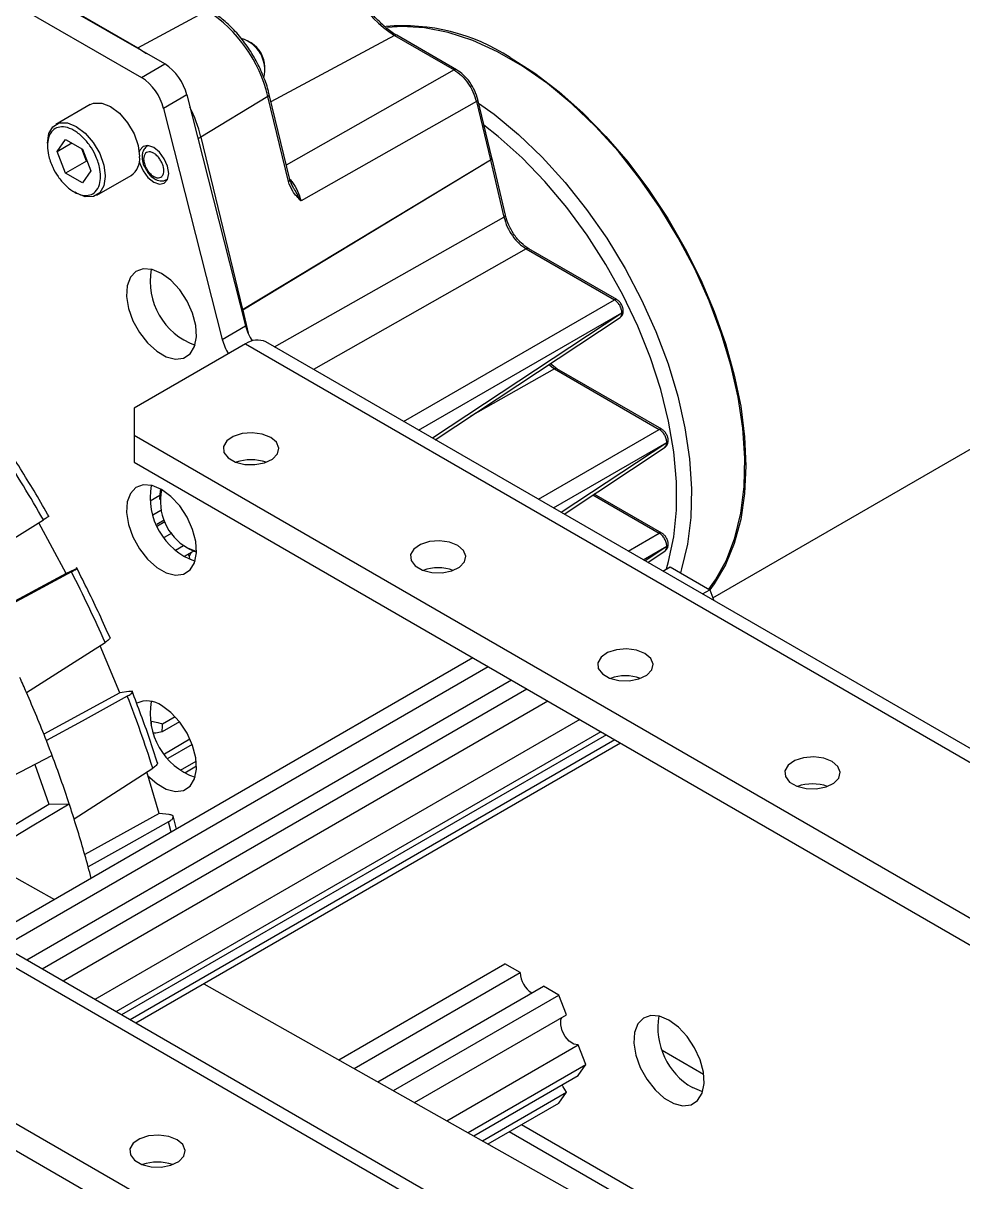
# Model space of a CAD drawing. Header units: inches. Extents: x 0 to 11, y 0 to 8.4.
# Drawn here: x 7.037 to 7.3329, y 5.04 to 5.4048 of the extents above; entities that cross this region are included whole.
import ezdxf

# ---------------------------------------------------------------- set-up
doc = ezdxf.new("R2010")
doc.units = ezdxf.units.IN
doc.header["$MEASUREMENT"] = 0

msp = doc.modelspace()

# ---------------------------------------------------------------- linework, layer by layer
at = {"color": 7, "linetype": 'Continuous', "lineweight": 25}
for p, q in [((5.805050289265672, 5.76829356582965), (7.675936981155074, 4.688253667897538)), ((5.805050289265672, 5.759787932372507), (7.675936981155074, 4.679748034440395)), ((5.955605012314756, 5.730364660926336), (7.601689476122015, 4.780100326915495)), ((7.605472245421931, 4.782284073149992), (5.959387781614672, 5.732548407160833)), ((6.925855666897565, 5.482061695952671), (7.073169579644762, 5.397019184304471)), ((7.081611642312193, 5.391940861344078), (7.013345696604948, 5.431349952954805)), ((7.005980000967589, 5.427097827372394), (7.074245946674834, 5.387688735761662)), ((7.073169579644762, 5.397019184304471), (7.094972038731348, 5.408726287163003)), ((7.108779126402972, 5.3985600885106), (7.107619362858929, 5.399229823419639)), ((7.153897603830227, 5.400900966458433), (7.115059591607959, 5.38004641046081)), ((7.153897603830227, 5.400900966458433), (7.172720037796736, 5.390035006618025)), ((7.17351217395597, 5.390094605533012), (7.15468973998946, 5.40096056537342)), ((7.072998632614538, 5.396913046006607), (7.073169579644762, 5.397019184304471)), ((7.073169579644762, 5.397019184304471), (7.075882196974711, 5.395248399734471)), ((7.074245946674834, 5.387688735761662), (7.081611642312193, 5.391940861344078)), ((7.113142736737432, 5.389662022541723), (7.113142736737432, 5.391001274693663)), ((7.172720037796737, 5.390035006618025), (7.119872214565828, 5.360123654263148)), ((7.088576044359527, 5.382183927550117), (7.081210348722168, 5.377931801967701)), ((7.088576044359527, 5.382183927550117), (7.107067914669217, 5.309493065117162)), ((7.114063793932563, 5.381675481548093), (7.092985592943641, 5.368942188860055)), ((7.120520943124566, 5.354944900280797), (7.114063793932563, 5.381675481548093)), ((7.114522332962572, 5.382270493481817), (7.114512328565298, 5.382301883823707)), ((7.120979482154575, 5.355539912214521), (7.114522332962572, 5.382270493481817)), ((7.179722539166973, 5.380113273315456), (7.124510097667581, 5.348863570090301)), ((7.179722539166973, 5.380113273315456), (7.184153456445416, 5.361770659434582)), ((7.18461199547541, 5.362365671368374), (7.180181078196982, 5.38070828524918)), ((7.058147266412783, 5.379158368413192), (7.047334425217139, 5.372916248058214)), ((7.081210348722168, 5.377931801967701), (7.099702219031857, 5.305240939534746)), ((7.04772760917876, 5.364396505886249), (7.050375262172405, 5.368179531822217)), ((7.04772760917876, 5.364396505886249), (7.052330522541551, 5.367053711210382)), ((7.050375262172405, 5.368179531822217), (7.055682485488393, 5.36512368233279)), ((7.076333073552362, 5.366254739592407), (7.076124368457859, 5.366122050437593)), ((7.092985592943641, 5.368942188860055), (7.106107144675629, 5.314623062184284)), ((7.050387179501103, 5.357557630460854), (7.04772760917876, 5.364396505886249)), ((7.056986842792178, 5.361367534982693), (7.055480997606904, 5.365239697168254)), ((7.055682485488393, 5.36512368233279), (7.058342055810735, 5.358284806907395)), ((7.184586772241611, 5.362216322820691), (7.184556531711671, 5.362375751917067)), ((7.188858647536693, 5.344322935912526), (7.184650547852734, 5.362203994406848)), ((7.056986842792178, 5.361367534982693), (7.050387179501103, 5.357557630460854)), ((7.058342055810735, 5.358284806907395), (7.05569440281709, 5.354501780971427)), ((7.057188330673665, 5.361251520147229), (7.056986842792178, 5.361367534982693)), ((7.106107144675629, 5.314623062184284), (7.184153456445403, 5.361770659434576)), ((7.184192874655917, 5.361605351608236), (7.106154085900912, 5.31442620515257)), ((7.18419287465593, 5.361605351608244), (7.188400974339889, 5.343724293113921)), ((7.05569440281709, 5.354501780971427), (7.050387179501103, 5.357557630460854)), ((7.060208378899828, 5.350615489851911), (7.071021220095473, 5.356857610206889)), ((7.06287033379666, 5.356863907105812), (7.062875394215518, 5.356523875519245)), ((7.082272738422252, 5.355471607277837), (7.082492013882443, 5.35558598603826)), ((7.121833223466714, 5.353480829350141), (7.120979848534577, 5.355538372272331)), ((7.122301071982812, 5.35274154650403), (7.121433115866794, 5.354261379284465)), ((7.254192567852733, 5.223881657244593), (7.470515516180597, 5.348762237156385)), ((7.116212780837675, 5.302846582690902), (7.18840097433989, 5.343724293113921)), ((7.195423119845314, 5.333720178362624), (7.128438282368984, 5.295788950882795)), ((7.195423119845314, 5.333720178362624), (7.223176296905327, 5.317698610274544)), ((7.22396843306456, 5.317758209189531), (7.196215256004547, 5.333779777277611)), ((7.156830521676009, 5.27939846001226), (7.223176296905337, 5.31769861027455)), ((7.106154085900904, 5.314426205152565), (7.107867349251467, 5.307146205987057)), ((7.16154209195177, 5.276678528387436), (7.225531883674749, 5.313618614320133)), ((7.225531883674806, 5.313523567885913), (7.165937881418867, 5.274140893143166)), ((7.166803723400319, 5.273641053206665), (7.225011721559337, 5.312107787645441)), ((7.225531883674796, 5.313523567885906), (7.225531883674796, 5.313618614320159)), ((7.225979627505431, 5.31417975000745), (7.225979627505431, 5.314274796441704)), ((7.099702219031857, 5.305240939534746), (7.107067914669217, 5.309493065117162)), ((7.107010650125217, 5.303791367207226), (7.071949938891388, 5.283551249434948)), ((7.107010650125217, 5.303791367207226), (7.807928953968097, 4.899159843222976)), ((7.811711723267979, 4.901343589457452), (7.113468458606825, 5.304430846192774)), ((7.202563285765606, 5.297272747005763), (7.204318111645247, 5.295923576421991)), ((7.20510995298923, 5.295983345409829), (7.203022630679873, 5.297576304925494)), ((7.204318111645247, 5.295923576421991), (7.177792981611947, 5.280903300503867)), ((7.204318111645247, 5.295923576421991), (7.237318432529057, 5.276872896680888)), ((7.238110568688291, 5.276932495595874), (7.20511024780448, 5.295983175336977)), ((7.071949938891388, 5.283551249434948), (7.071949938891388, 5.275046998270122)), ((7.071949938891388, 5.275046998270122), (7.512685878350879, 5.020615556145726)), ((7.071949938891388, 5.275046998270122), (7.071949938891388, 5.266541364812979)), ((7.199261692291003, 5.254903466606821), (7.237318432529068, 5.276872896680893)), ((7.203973262566764, 5.252183534981998), (7.23967401929848, 5.272792900726476)), ((7.239674019298538, 5.272697854292256), (7.206459669111412, 5.250748163036524)), ((7.207325511092863, 5.250248323100023), (7.239153857183067, 5.271282074051783)), ((7.239674019298527, 5.272697854292249), (7.239674019298527, 5.272792900726503)), ((7.240121763129162, 5.273354036413793), (7.240121763129162, 5.273449082848047)), ((7.071949938891388, 5.266541364812979), (7.501545650770402, 5.018541039180659)), ((7.216433940065456, 5.256267625077837), (7.237318432529058, 5.244211264205457)), ((7.238110568688291, 5.244270863120444), (7.216851413447146, 5.256543512210476)), ((7.080066699329929, 5.256036774341251), (7.076981155588863, 5.254255527854432)), ((7.077877463246407, 5.250037116679716), (7.080416034550723, 5.251502602699949)), ((7.050572111988689, 5.231522752201756), (7.04194644904242, 5.247491759492883)), ((7.081439819655901, 5.248361641613186), (7.079073160115762, 5.246995398141974)), ((7.079312775850295, 5.246497438373111), (7.081662941622334, 5.247854160194672)), ((7.083789395163245, 5.244207482662516), (7.08147352502377, 5.24287055928821)), ((7.227550727282267, 5.238572554319608), (7.237318432529068, 5.244211264205464)), ((6.850577661784643, 5.239477609185412), (7.046885038748147, 5.128884196469169)), ((7.084991874659422, 5.238884330645155), (7.087539336847615, 5.240354949263401)), ((7.090676630497652, 5.238562871550978), (7.087712255594592, 5.236851574345427)), ((7.087736656700959, 5.236836917071103), (7.090705885711972, 5.23855101649353)), ((7.089323700979107, 5.239229400022126), (7.089022781569208, 5.239408752794888)), ((7.089861936345451, 5.238063814894614), (7.089306134761931, 5.236926083621618)), ((7.091548371192538, 5.238257620379608), (7.089323700979107, 5.239229400022126)), ((7.232262297558027, 5.235852622694785), (7.239674019298479, 5.240131268251046)), ((7.239674019298537, 5.240036221816826), (7.232839321180224, 5.235519514048109)), ((7.233705163161677, 5.235019674111609), (7.239153857183063, 5.238620441576352)), ((7.239674019298527, 5.240036221816819), (7.239674019298527, 5.240131268251073)), ((7.240121763129162, 5.240692403938364), (7.240121763129162, 5.240787450372618)), ((7.050572111988689, 5.231522752201756), (7.02640131094779, 5.218552726612548)), ((7.053108248141418, 5.232713107543272), (7.050572111988689, 5.231522752201756)), ((7.238402644155868, 5.232307876055907), (7.240716070460149, 5.233643388634184)), ((7.240716070460149, 5.233643388634184), (7.253201664010168, 5.226435608899663)), ((7.250888237705888, 5.225100096321387), (7.253201664010168, 5.226435608899663)), ((7.253201664010168, 5.226435608899663), (7.254537104245458, 5.222993650505053)), ((7.06741459268001, 5.193946457688503), (7.061255272022049, 5.208801822972721)), ((7.178645012169015, 5.204947610069753), (7.02598160336146, 5.11681690008006)), ((7.183467337068333, 5.202163741161693), (7.030803928260777, 5.114033031172)), ((7.190833032705693, 5.197911615579285), (7.038169623898137, 5.109780905589591)), ((7.19565535760501, 5.195127746671225), (7.042991948797455, 5.10699703668153)), ((7.070311361534442, 5.194379744984199), (7.06741459268001, 5.193946457688503)), ((7.06741459268001, 5.193946457688503), (7.043555029138009, 5.180947694272229)), ((7.202243454736977, 5.191324519150914), (7.04958004592942, 5.103193809161221)), ((7.212306218925741, 5.185515409035128), (7.059642810118183, 5.097384699045433)), ((7.086284368596557, 5.184810292994654), (7.080781375588622, 5.181633482751482)), ((7.080933775331464, 5.184230525617991), (7.084842160792664, 5.186486788518835)), ((7.21889431605771, 5.181712181514817), (7.066230907250151, 5.093581471525122)), ((7.22066008829036, 5.180692822902567), (7.0679966794828, 5.092562112912872)), ((7.223357156841764, 5.17913583836919), (7.070693748034204, 5.091005128379495)), ((7.225122929074413, 5.178116479756939), (7.072459520266854, 5.089985769767244)), ((7.081502883542429, 5.174784108979143), (7.089557311264675, 5.179433831131075)), ((7.090265381967558, 5.177728372061939), (7.082625681504168, 5.17331806686041)), ((7.086520524126704, 5.169598537759541), (7.091538676305889, 5.172495455349961)), ((7.040658244841179, 5.17139512827348), (7.045067038888662, 5.158938773048437)), ((7.079812736285531, 5.155981682703714), (7.075973999935119, 5.169066404021351)), ((7.091630911821424, 5.170865501860217), (7.087885903520445, 5.168703554586403)), ((7.020211881819145, 5.143911015625551), (7.045067038888662, 5.158938773048437)), ((7.045067038888662, 5.158938773048437), (7.051531514337836, 5.15904144044043)), ((7.079812736285531, 5.155981682703714), (7.056438296451596, 5.143029601336004)), ((7.082982120985858, 5.155644736738368), (7.079812736285531, 5.155981682703714)), ((7.085255922986711, 5.151035236441949), (7.084216166625185, 5.155293572131725)), ((7.136371354044069, 5.078470416034328), (7.188661592008688, 5.108656927873331)), ((7.193483916908006, 5.105873058965271), (7.188661592008688, 5.108656927873331)), ((7.141252524421633, 5.07572051789777), (7.193483916908006, 5.105873058965271)), ((7.093930112638047, 5.102380478914331), (7.535066228516031, 4.85385824158443)), ((7.148708101577027, 5.071520279811265), (7.200849612545365, 5.10162093338286)), ((7.205671937444682, 5.0988370644748), (7.200849612545365, 5.10162093338286)), ((7.153589271954589, 5.068770381674709), (7.205671937444682, 5.0988370644748)), ((7.20808309989434, 5.09262254388821), (7.205671937444682, 5.0988370644748)), ((7.160257761788118, 5.065013563873151), (7.20808309989434, 5.09262254388821)), ((7.170443319066011, 5.059275340698847), (7.211765947713021, 5.08313038644784)), ((7.214177110162678, 5.076915865861249), (7.211765947713021, 5.08313038644784)), ((7.251291285938671, 5.073854182754991), (7.2382490963511, 5.081383278542584)), ((7.177111808899538, 5.055518522897289), (7.214177110162678, 5.076915865861249)), ((7.21176594771302, 5.073485214182718), (7.214177110162678, 5.076915865861249)), ((7.178899128355503, 5.05451160323229), (7.21176594771302, 5.073485214182718)), ((7.181629108478003, 5.052973618144491), (7.20808309989434, 5.068245182324759)), ((7.205671937444682, 5.064814530646228), (7.20808309989434, 5.068245182324759)), ((7.183416427933968, 5.05196669847949), (7.205671937444682, 5.064814530646228)), ((7.190100654991747, 5.055825420624736), (7.390552859924614, 4.940106825856555)), ((7.392363729972356, 4.943430639341283), (7.193884908856818, 5.058010023880454))]:
    msp.add_line(p, q, dxfattribs=at)
at = {"color": 7, "linetype": 'Continuous', "lineweight": 25, "flags": 128}
for points in [[(7.252897803031495, 5.226611024108833), (7.255021515075159, 5.229531875272762), (7.258463879480252, 5.235719371033695), (7.26113427565913, 5.24272873195194), (7.263002446956052, 5.250480539167499), (7.264047226243737, 5.25888696160715), (7.264256775755385, 5.267852751145617), (7.263628721211298, 5.277276321804884), (7.262170178720417, 5.287050900763909), (7.259897674151968, 5.297065738137367), (7.256836955890758, 5.307207361816088), (7.253022703097688, 5.317360863151408), (7.248498132781003, 5.327411198916061), (7.243314510130314, 5.337244494789925), (7.237530567661527, 5.346749335601563), (7.231211839753958, 5.355818027706638), (7.224429920119635, 5.364347819199932), (7.217261650617934, 5.372242064135498), (7.209788250606604, 5.379411317563831), (7.202094396693992, 5.385774348978904), (7.194267263319236, 5.391259062692245), (7.186395535031036, 5.395803314705899), (7.178568401656279, 5.399355616828762), (7.170874547743666, 5.401875720058354), (7.163401147732336, 5.403335070618101), (7.156232878230635, 5.403717133483036), (7.151759692617848, 5.403383154487193)], [(7.190331399175135, 5.393992446950907), (7.198092241621509, 5.389042532890807), (7.205768054653982, 5.383207500964232), (7.213274740458699, 5.37655128100203), (7.220530054215111, 5.369146799943009), (7.227454505187429, 5.36107518283114), (7.233972227641768, 5.352424863992593), (7.240011812046997, 5.343290618130761), (7.245507087452506, 5.333772521954772), (7.250397846470993, 5.323974857718114), (7.254630504923195, 5.314004970680461), (7.258158688917367, 5.30397209301053), (7.260943742931352, 5.293986147015588), (7.262955153330561, 5.284156540809646), (7.264170882681744, 5.274590969615277), (7.264577611199724, 5.265394235832209), (7.264170882681744, 5.256667100800312), (7.262955153330561, 5.248505180837262), (7.260943742931352, 5.240997899646169), (7.258158688917367, 5.234227508570762), (7.254630504923195, 5.228268185432456), (7.253222807255906, 5.226381114381502)], [(7.058147266412783, 5.379158368413192), (7.059223502310807, 5.379599826585897), (7.061759729889113, 5.379632747981807), (7.064572440515129, 5.378527757004468), (7.067386306475473, 5.376393017869668), (7.069925886964589, 5.373437493717522), (7.071942590149905, 5.36995049184439), (7.073239007072445, 5.366273344288985), (7.073688235411163, 5.362765995874223)], [(7.180442597127658, 5.379625678541254), (7.185322417739708, 5.376092091621238), (7.193016271652321, 5.369729060206166), (7.200489671663651, 5.362559806777831), (7.207657941165352, 5.354665561842266), (7.214439860799675, 5.346135770348971), (7.220758588707243, 5.337067078243896), (7.226542531176031, 5.327562237432258), (7.231726153826719, 5.317728941558394), (7.236250724143405, 5.307678605793741), (7.240064976936474, 5.297525104458423), (7.243125695197683, 5.287383480779701), (7.245398199766133, 5.277368643406242), (7.246856742257014, 5.267594064447216), (7.247484796801101, 5.258170493787951), (7.247275247289453, 5.249204704249482), (7.246230468001768, 5.240798281809831), (7.244362296704846, 5.233046474594274), (7.243955314539324, 5.23177341283083)], [(7.044667477232256, 5.366978785082039), (7.044667409901448, 5.367007862390881), (7.045109343746304, 5.370002087965029), (7.046399180210866, 5.372190095037369), (7.048410661115162, 5.373357706230919), (7.050946888693469, 5.373390627626829), (7.053759599319485, 5.37228563664949), (7.056573465279829, 5.37015089751469), (7.059113045768945, 5.367195373362544), (7.061129748954261, 5.363708371489412), (7.062426165876801, 5.360031223934007), (7.06287033379666, 5.356863907105812)], [(7.23957627751097, 5.232985400170302), (7.240260220870345, 5.235260039930727), (7.241927557821842, 5.243044592553907), (7.242766142114644, 5.251464468217871), (7.242766142114644, 5.260420951578827), (7.241927557821842, 5.269809036058358), (7.240260220870345, 5.279518654949547), (7.237783679261451, 5.289435971848486), (7.234526968181199, 5.299444715282024), (7.230528269589366, 5.309427541884483), (7.225834464570898, 5.319267412141336), (7.220500583698047, 5.3288489625705), (7.214589161847234, 5.338059858253687), (7.208169505034795, 5.346792109860616), (7.201316877867309, 5.354943339725168), (7.194111621132897, 5.362417982129923), (7.186638209878941, 5.369128403726814), (7.182111418812826, 5.372717277891122)], [(7.078137123226764, 5.365627683650916), (7.076333136226277, 5.366254733390231), (7.074803789893432, 5.365957580913296), (7.073781913343844, 5.364781464991033), (7.073598605747758, 5.364275732329195)], [(7.073598605747744, 5.361332484890991), (7.073781913343844, 5.360615109783585), (7.074803789893432, 5.358259160310631), (7.076333136226277, 5.356196262142746), (7.078137123226764, 5.354740472825774), (7.079941110227252, 5.35411342308646), (7.081470456560098, 5.354410575563394), (7.082492333109686, 5.355586691485658), (7.082851168434676, 5.357462717865603), (7.082492333109686, 5.359753046693106), (7.081470456560098, 5.362108996166061), (7.079941110227252, 5.364171894333945), (7.078137123226764, 5.365627683650916), (7.078137123226764, 5.365627683650916)], [(7.076086152833357, 5.366097154384533), (7.076199132375157, 5.36616737656191), (7.076361634814353, 5.366251787961207)], [(7.062875394215518, 5.356523875519245), (7.062433460370663, 5.353529649945097), (7.061143623906101, 5.351341642872757), (7.059132143001806, 5.350174031679207), (7.056595915423499, 5.350141110283297), (7.053783204797482, 5.351246101260635), (7.053310954120143, 5.351532171505706)], [(7.082503740743209, 5.355612195502388), (7.082349877779972, 5.355513973047615), (7.082243882211086, 5.355456843549459)], [(7.080582534178369, 5.326022281481601), (7.077601672827941, 5.327269978168509), (7.074841888327341, 5.327478903015733), (7.072507861267805, 5.326633561023123), (7.070772695758874, 5.324796647339086), (7.069765081088492, 5.322104397448248), (7.069559747427233, 5.31875648320879), (7.070171923433411, 5.315001204104161), (7.071556206813166, 5.311117072006295), (7.073609931600899, 5.307392155224166), (7.076180782424268, 5.304102713795148), (7.079078091038565, 5.301492710541834), (7.082086977318172, 5.299755717465554), (7.084984285932468, 5.299020559396562), (7.087555136755838, 5.29934175964571), (7.089608861543571, 5.30069549625991), (7.090993144923327, 5.302981368787422), (7.091605320929505, 5.306029844520052), (7.091399987268244, 5.309614831958557), (7.090392372597863, 5.31347044898485), (7.088657207088932, 5.317310742122366), (7.086323180029396, 5.320850894397268), (7.083563395528796, 5.323828348910444), (7.080582534178369, 5.326022281481601)], [(7.105803020756732, 5.314465316590107), (7.10585681270796, 5.314490012164248), (7.106107144675629, 5.314623062184284)], [(7.106154085900912, 5.31442620515257), (7.105903712717603, 5.314293327978221), (7.105852711249425, 5.314269985089935)], [(7.11496560141357, 5.274366658176938), (7.112312725870816, 5.275415741207196), (7.109182522341338, 5.275840750338781), (7.105997742156846, 5.275584285733416), (7.103188507528733, 5.274680984357174), (7.101134221160033, 5.273252842066285), (7.100112325808031, 5.271492737390742), (7.100260834102532, 5.269638382220051), (7.101559689175454, 5.267940217495354), (7.103833473451991, 5.266627589772576), (7.106775099766125, 5.265877776699199), (7.109987285184018, 5.26579204468564), (7.113036206265649, 5.266381972315388), (7.115510089324289, 5.267567886593144), (7.117074822744609, 5.26918962322432), (7.117519080607708, 5.27102815769052), (7.116782863427457, 5.272835185724416), (7.11496560141357, 5.274366658176938)], [(7.080582534178369, 5.257977213824462), (7.077601672827941, 5.259224910511371), (7.074841888327341, 5.259433835358595), (7.072507861267805, 5.258588493365984), (7.070772695758874, 5.256751579681948), (7.069765081088492, 5.254059329791111), (7.069559747427233, 5.250711415551651), (7.070171923433411, 5.246956136447023), (7.071556206813165, 5.243072004349156), (7.073609931600899, 5.239347087567028), (7.076180782424268, 5.23605764613801), (7.079078091038565, 5.233447642884696), (7.082086977318172, 5.231710649808416), (7.084984285932468, 5.230975491739423), (7.087555136755838, 5.231296691988571), (7.089608861543571, 5.232650428602772), (7.090993144923327, 5.234936301130284), (7.091605320929505, 5.237984776862914), (7.091399987268244, 5.241569764301419), (7.090392372597863, 5.245425381327712), (7.088657207088932, 5.249265674465228), (7.086323180029396, 5.252805826740129), (7.083563395528796, 5.255783281253306), (7.080582534178369, 5.257977213824462)], [(7.080052622236679, 5.254837674336731), (7.080276743789188, 5.257552336556691), (7.080383913678533, 5.257979350133083)], [(7.018633095352754, 5.232921597501475), (7.032501369928001, 5.241588824665426), (7.043397382187375, 5.248398555898706)], [(7.173891166512488, 5.240349653517681), (7.171238290969734, 5.241398736547938), (7.168108087440256, 5.241823745679524), (7.164923307255765, 5.241567281074158), (7.162114072627651, 5.240663979697917), (7.160059786258951, 5.239235837407028), (7.15903789090695, 5.237475732731484), (7.159186399201451, 5.235621377560794), (7.160485254274373, 5.233923212836097), (7.16275903855091, 5.232610585113319), (7.165700664865043, 5.231860772039941), (7.168912850282936, 5.231775040026383), (7.171961771364567, 5.232364967656133), (7.174435654423207, 5.233550881933888), (7.176000387843528, 5.235172618565063), (7.176444645706627, 5.237011153031263), (7.175708428526376, 5.238818181065159), (7.173891166512488, 5.240349653517681)], [(7.088734445328119, 5.239569680652104), (7.091419914533475, 5.238510555212709), (7.091626402285901, 5.23847214821899)], [(7.052223136806358, 5.232059111529252), (7.037845118762815, 5.224336865845945), (7.026547615075174, 5.218269155835211)], [(7.038066249482306, 5.194088348049533), (7.051932489337839, 5.202886368703725), (7.062826836400913, 5.209799005630394)], [(7.232816731611323, 5.206332648858397), (7.230163856068571, 5.207381731888654), (7.227033652539091, 5.207806741020239), (7.223848872354599, 5.207550276414874), (7.221039637726487, 5.206646975038633), (7.218985351357786, 5.205218832747742), (7.217963456005784, 5.203458728072199), (7.218111964300285, 5.201604372901509), (7.219410819373207, 5.199906208176812), (7.221684603649745, 5.198593580454034), (7.224626229963879, 5.197843767380657), (7.227838415381771, 5.197758035367098), (7.230887336463402, 5.198347962996847), (7.233361219522042, 5.199533877274603), (7.234925952942363, 5.201155613905778), (7.235370210805462, 5.202994148371978), (7.234633993625211, 5.204801176405874), (7.232816731611323, 5.206332648858397)], [(7.069827618005928, 5.192914161701526), (7.055557226163699, 5.185092500606119), (7.044344219636391, 5.178946817828697)], [(7.07632993680255, 5.167853157189095), (7.079078091038565, 5.165402575227553), (7.082086977318172, 5.163665582151273), (7.084984285932468, 5.162930424082281), (7.087555136755838, 5.163251624331427), (7.089608861543571, 5.164605360945629), (7.090993144923327, 5.166891233473141), (7.091605320929505, 5.169939709205771), (7.091399987268244, 5.173524696644274), (7.090392372597863, 5.177380313670569), (7.088657207088932, 5.181220606808085), (7.086323180029396, 5.184760759082987), (7.083563395528796, 5.187738213596163), (7.080582534178369, 5.18993214616732), (7.080582534178369, 5.18993214616732)], [(7.04614670461434, 5.174255374684658), (7.031001762248802, 5.166362765676141), (7.019101626720984, 5.160161433308263)], [(7.291742296710206, 5.172315644199124), (7.289089421167454, 5.173364727229382), (7.285959217637973, 5.173789736360966), (7.282774437453481, 5.173533271755601), (7.279965202825369, 5.17262997037936), (7.277910916456668, 5.17120182808847), (7.276889021104667, 5.169441723412927), (7.277037529399168, 5.167587368242236), (7.278336384472089, 5.16588920351754), (7.280610168748628, 5.164576575794761), (7.283551795062761, 5.163826762721384), (7.286763980480654, 5.163741030707826), (7.289812901562285, 5.164330958337573), (7.292286784620925, 5.16551687261533), (7.293851518041246, 5.167138609246505), (7.294295775904344, 5.168977143712706), (7.293559558724095, 5.170784171746599), (7.291742296710206, 5.172315644199124)], [(7.053051589344263, 5.154345512122666), (7.066935316905954, 5.163261495015719), (7.077843354019204, 5.170266958385565)], [(7.025106414245189, 5.143195849149231), (7.039904771562277, 5.152069377529203), (7.051531514337836, 5.15904144044043)], [(7.082806447403749, 5.153349752335919), (7.068636440056263, 5.145411841330686), (7.057502256983662, 5.139174961081024)], [(7.083655551090584, 5.150111361411549), (7.083545592433105, 5.150537870200711), (7.082806447403749, 5.153349752335919)], [(7.240376064118875, 5.090937812381586), (7.237395202768447, 5.092185509068495), (7.234635418267847, 5.09239443391572), (7.232301391208311, 5.091549091923109), (7.230566225699381, 5.089712178239072), (7.229558611028998, 5.087019928348235), (7.229353277367737, 5.083672014108775), (7.229965453373915, 5.079916735004147), (7.231349736753671, 5.07603260290628), (7.233403461541405, 5.072307686124153), (7.235974312364775, 5.069018244695133), (7.238871620979071, 5.06640824144182), (7.241880507258677, 5.064671248365541), (7.244777815872974, 5.063936090296548), (7.247348666696343, 5.064257290545696), (7.249402391484076, 5.065611027159897), (7.250786674863833, 5.067896899687407), (7.251398850870011, 5.070945375420037), (7.25119351720875, 5.074530362858543), (7.250185902538369, 5.078385979884836), (7.248450737029438, 5.082226273022354), (7.246116709969901, 5.085766425297254), (7.243356925469302, 5.08874387981043), (7.240376064118875, 5.090937812381586)], [(7.211765947713021, 5.08313038644784), (7.210405231905979, 5.083382524995562), (7.208971332647993, 5.084318825196871), (7.20768254810276, 5.085796743833702), (7.206735084034431, 5.087591281190963), (7.206273183258629, 5.089429235223533), (7.206367165981326, 5.091030794091047), (7.206735383359729, 5.091844523693404)], [(7.20808309989434, 5.068245182324759), (7.207002724184946, 5.069962966481812), (7.206734784793384, 5.070580785651712)], [(7.250948489312554, 5.068371033814759), (7.250722621106662, 5.068425340905655), (7.247741759756234, 5.069673037592564)], [(7.085502818864308, 5.053256127891603), (7.082849943321555, 5.05430521092186), (7.079719739792076, 5.054730220053446), (7.076534959607584, 5.054473755448081), (7.073725724979471, 5.053570454071839), (7.071671438610771, 5.052142311780949), (7.070649543258768, 5.050382207105406), (7.070798051553269, 5.048527851934716), (7.07209690662619, 5.046829687210019), (7.074370690902729, 5.045517059487241), (7.077312317216862, 5.044767246413864), (7.080524502634755, 5.044681514400305), (7.083573423716386, 5.045271442030053), (7.086047306775026, 5.046457356307809), (7.087612040195347, 5.048079092938984), (7.088056298058446, 5.049917627405184), (7.087320080878196, 5.051724655439079), (7.085502818864308, 5.053256127891603)]]:
    msp.add_lwpolyline(points, dxfattribs=at)
at = {"color": 7, "linetype": 'Continuous', "lineweight": 25}
for centre, radius, start, end in [((7.172828594111661, 5.430496296093783), 0.03513212104699562, 182.605478485672, 237.394521660145), ((7.070820833097387, 5.371418359233459), 0.04444279716635688, 13.34381092796986, 57.08308724342132), ((7.156689709498626, 5.342180138475612), 0.06177603575683429, 57.00436906243792, 95.02415173208078), ((7.102848179399643, 5.390100383972466), 0.01024622990821939, 346.018477773235, 73.80088222467813), ((7.103967331830678, 5.39074336240926), 0.009179029030857362, 1.610108265240791, 58.38451520205965), ((7.154346843586971, 5.400224054927804), 0.0008124195833068487, 65.03477472280107, 123.5706768136281), ((7.072756869792009, 5.37825638575409), 0.01629944381128296, 13.94330799954407, 57.09442699585373), ((7.06539117415464, 5.374004260171668), 0.01629944381129349, 13.943307999557, 57.09442699583676), ((7.173169333833478, 5.389357920658174), 0.0008125960408828808, 65.07724711611476, 123.5671823215383), ((7.113872164470393, 5.382297348418977), 0.0006507228717925127, 287.1267815043126, 357.634766305317), ((7.17949321116886, 5.380763854542326), 0.000689816833279135, 289.4174065302512, 355.4545873509263), ((7.047366340366107, 5.357655633931067), 0.04699470744560345, 13.8963681891914, 26.17213127901743), ((7.091145049980204, 5.372156876882237), 0.003704297164134025, 283.9996670251538, 299.7929369631948), ((7.067471133007742, 5.362016232933155), 0.006262148733655577, 304.5351676749504, 6.876482342227535), ((7.183923394030551, 5.362422144213691), 0.0006909132594963858, 289.449935756805, 355.3116120522424), ((7.183960742327962, 5.362257092050502), 0.0006918460968801915, 289.6045246534246, 355.5983484640095), ((7.156110907046887, 5.354996465031927), 0.02884916439991126, 13.24315838991313, 13.5806726844109), ((7.120329313662391, 5.355566767151683), 0.0006507228717963669, 287.1267815046172, 357.6347663050987), ((7.18816884201193, 5.344376033556177), 0.000691846096872017, 289.6045246541365, 355.5983484641787), ((7.195872359602062, 5.333043266831993), 0.0008124195833087582, 65.03477472310753, 123.5706768137676), ((7.098258251527962, 5.32346780572411), 0.02123556034543332, 169.536751587804, 250.4578718795188), ((7.072712639492079, 5.306556004269162), 0.03435506367131421, 13.24315839110964, 13.58067268393958), ((7.223625589612458, 5.317021534634393), 0.0008125856011313647, 65.07473552731251, 123.567389025838), ((7.225170486028211, 5.314346032166989), 0.0008122468730936713, 296.4192261640927, 354.9881809457901), ((7.225170415082069, 5.314251064222582), 0.0008123487326293608, 296.4212443269424, 354.9636530235965), ((7.123732394454983, 5.313867668582614), 0.01722910450401186, 194.7088749068239, 212.0438687866753), ((7.116333853459737, 5.309603996431914), 0.01719440400916952, 194.6994497570195, 211.2396596127402), ((7.110794200833702, 5.298509983372779), 0.006496789297062955, 65.69288095384331, 125.6175774751926), ((7.204767351401993, 5.295246664891361), 0.0008124195833070358, 65.03477472294108, 123.5706768136979), ((7.23776772523619, 5.276195821040735), 0.0008125856011318527, 65.07473552753568, 123.5673890258033), ((7.239312621651938, 5.273520318573333), 0.0008122468730979312, 296.4192261643175, 354.9881809455055), ((7.239312550705797, 5.273425350628926), 0.0008123487326312082, 296.4212443270828, 354.963653023545), ((6.669613446196092, 5.035962004753323), 0.4299345520747089, 29.61132350547153, 32.91646637404735), ((7.108778417078188, 5.253255878507884), 0.01410013832369448, 70.436822617248, 109.563177382752), ((7.098258251527965, 5.255422738066969), 0.02123556034543556, 169.5367515877978, 250.4578718795069), ((7.097225815923669, 5.254286887901619), 0.01699116134395185, 167.7976904170142, 240.0163916645195), ((7.237767725236189, 5.243534188565312), 0.0008125856011257834, 65.07473552726775, 123.5673890260282), ((7.239312621651938, 5.240858686097904), 0.0008122468730979312, 296.4192261642335, 354.9881809455055), ((7.2393125507058, 5.240763718153495), 0.0008123487326286199, 296.4212443268862, 354.9636530236534), ((6.954094871127766, 5.196192597693115), 0.1412288407977058, 16.32517774415589, 17.06145745882066), ((6.676121507498491, 5.039245829617435), 0.4226457112637466, 23.79947953004823, 27.14252262369765), ((7.167703982177105, 5.219238873848579), 0.01410013832374043, 70.43682261727221, 109.5631773827176), ((6.6540941822195, 5.025894511468634), 0.4191941257960028, 23.65518043450786, 24.35110239389355), ((7.226629547275938, 5.185221869189326), 0.01410013832370729, 70.43682261731978, 109.5631773826722), ((6.660879931517763, 5.028827384754737), 0.4118017781029764, 21.37945748938786, 23.66021874568428), ((6.705473815796481, 5.05121287655357), 0.3909385468293753, 17.73013080603134, 21.2516173625702), ((7.076014019462691, 5.183627810777412), 0.007785625948876039, 54.07056952344027, 114.6189720475713), ((7.098258251527962, 5.187377670409822), 0.0212355603454337, 169.5367515877772, 250.4578718795235), ((6.988560155975995, 5.18825053961563), 0.08892670380945154, 357.1449757607544, 357.9361330476914), ((6.992256993366931, 5.188131266045524), 0.08876253396263681, 355.8019576618487, 357.4812800714489), ((6.668913477546195, 5.032011738973746), 0.4031602156767274, 20.65999471997493, 21.37424815034634), ((6.678388662272923, 5.035531423740313), 0.3930525566287555, 18.31450658383515, 20.667241584974), ((7.285555112374822, 5.151204864530059), 0.01410013832370188, 70.43682261722002, 109.563177382772), ((6.688965892546366, 5.039084727485642), 0.3818945444595308, 17.56653601138695, 18.30706484875848), ((6.700787614253097, 5.042761766714241), 0.3695143304208942, 15.12458082653167, 17.57620885144255), ((6.712770167068221, 5.046067514148768), 0.3570843184623354, 14.51497229925234, 15.11418867671873), ((7.201480000843796, 5.106236974383798), 0.008004360857685909, 182.6058304799559, 237.3887929873445), ((7.258696016234473, 5.08856500706823), 0.02183809162130609, 170.3124497230696, 239.8932702658368), ((7.079315634528927, 5.032145348222753), 0.01410013832349486, 70.43682261469212, 109.5631773853844)]:
    msp.add_arc(centre, radius, start, end, dxfattribs=at)
for points, knots in [([(7.154687270566343, 5.400986007274994), (7.15461652020462, 5.401018927474784), (7.153449942161522, 5.401561737169516), (7.151098386933678, 5.403408919984811), (7.147864059177448, 5.406480169229467), (7.144972890232316, 5.41005705927796), (7.143441447461304, 5.412683936051405), (7.142728310610425, 5.41390717642664)], [0, 0, 0, 0, 0.01637705628901715, 0.2700355703087369, 0.5237923320656394, 0.7782475172408625, 1, 1, 1, 1]), ([(7.114449315404333, 5.382284412472757), (7.114358368312677, 5.382745255866617), (7.113945878617297, 5.384835406828972), (7.112497905459054, 5.388659831978078), (7.11016564289816, 5.393534833973766), (7.107233221361239, 5.398132071934715), (7.103872655583543, 5.402276183033293), (7.100245042496893, 5.405752326711322), (7.097484526029247, 5.407770222852128), (7.096003485555422, 5.40864460152487), (7.09576417489058, 5.40878588607799)], [0, 0, 0, 0, 0.04408905786949315, 0.1999655153202221, 0.3556314430753643, 0.5112517964732975, 0.667001922028729, 0.8230544547153316, 0.9714086435642423, 1, 1, 1, 1]), ([(7.172720037796737, 5.390035006618025), (7.173508125775262, 5.389499359303196), (7.17505787722878, 5.388446024869282), (7.177120385151033, 5.385978565711669), (7.178807489141641, 5.383133251673437), (7.179414080039963, 5.381131294037933), (7.179722539166973, 5.380113273315456)], [0, 0, 0, 0, 0.2542626990341045, 0.4999999976418888, 0.7457436887713706, 1, 1, 1, 1]), ([(7.18018082598237, 5.380709318838753), (7.179894705735113, 5.381645144492596), (7.179321535714045, 5.383519836042293), (7.177716416521507, 5.38622347396951), (7.175736912003726, 5.388578738161019), (7.174254580992608, 5.389588732035018), (7.173511880700992, 5.390094774706409)], [0, 0, 0, 0, 0.2486729294720894, 0.4981537293887264, 0.7485572596575459, 1, 1, 1, 1]), ([(7.061402255707039, 5.356522772462283), (7.061337334955129, 5.355646589110769), (7.061190295225841, 5.353662111743772), (7.059966015870943, 5.351644763753961), (7.05807676461447, 5.350536778456218), (7.055761027065629, 5.350453966959437), (7.053046073211, 5.351494510214981), (7.05032880233168, 5.353581791094836), (7.048013040643871, 5.356331376483524), (7.046107559796681, 5.359624332993342), (7.044925447621713, 5.363027258693019), (7.044554959081108, 5.366223288104332), (7.044918750353583, 5.368996526074945), (7.046094750019055, 5.371041673057845), (7.047995300493201, 5.372143152371854), (7.050307882311624, 5.372227780908661), (7.053023979533777, 5.371186579312802), (7.055740107045573, 5.369099956773262), (7.0580590244638, 5.366348554344548), (7.059953206093317, 5.363062103818463), (7.06118359795771, 5.359631379125698), (7.061335283668586, 5.357474898447468), (7.061402255707039, 5.356522772462283)], [0, 0, 0, 0, 0.04520624493786567, 0.1023881243247096, 0.1475943692625754, 0.197448807694984, 0.2500000000000004, 0.3025511923050157, 0.3524056307374234, 0.3976118756752893, 0.4547937550621342, 0.4999999999999997, 0.5452062449378654, 0.6023881243247093, 0.6475943692625752, 0.6974488076949837, 0.7500000000000001, 0.8025511923050155, 0.8524056307374253, 0.8976118756752897, 0.9547937550621344, 0.9999999999999999, 0.9999999999999999, 0.9999999999999999, 0.9999999999999999]), ([(7.07607284056609, 5.366071889441844), (7.075719745994802, 5.365766420196301), (7.075006794671434, 5.365149631606023), (7.074513784071091, 5.363876842031965), (7.074530434392347, 5.362967004758829), (7.074537758585437, 5.362566782819148)], [0, 0, 0, 0, 0.354668707155479, 0.7161297416758708, 1, 1, 1, 1]), ([(7.074537758585437, 5.362566782819148), (7.074525416183958, 5.362378274268883), (7.074469122097709, 5.361518480767271), (7.074943228873425, 5.35992672958447), (7.07569115772271, 5.358721825061725), (7.076034884501526, 5.358168085289845)], [0, 0, 0, 0, 0.1317648981164916, 0.6009838969160829, 1, 1, 1, 1]), ([(7.074965682826509, 5.362014911811148), (7.074990677984114, 5.362346743047659), (7.07504728979312, 5.363098311286636), (7.075512477418806, 5.363861566115491), (7.076229480228528, 5.364279904502979), (7.077107799134561, 5.364309629115358), (7.078137049742912, 5.363913570699195), (7.079166733713104, 5.363121031483177), (7.080043856526784, 5.362077911936725), (7.080765141992529, 5.360829267401375), (7.081212030536923, 5.359539482207045), (7.081351184766683, 5.358328640005587), (7.081212030536923, 5.357278461857978), (7.080765141992529, 5.35650464319435), (7.080043856526784, 5.35608877713156), (7.079166733713104, 5.356058362029762), (7.078137049742911, 5.356454670620392), (7.077107799134562, 5.357246959661944), (7.076229480228528, 5.358290769697813), (7.075512477418806, 5.359536941908468), (7.07504728979312, 5.360837290937568), (7.074990677984113, 5.361654221779943), (7.074965682826508, 5.362014911811148)], [0, 0, 0, 0, 0.04520624493786358, 0.1023881243247082, 0.1475943692625691, 0.1974488076949798, 0.2499999999999954, 0.302551192305011, 0.3524056307374218, 0.3976118756752872, 0.4547937550621304, 0.4999999999999949, 0.545206244937861, 0.6023881243247013, 0.6475943692625724, 0.6974488076949825, 0.7499999999999978, 0.8025511923050128, 0.8524056307374236, 0.8976118756752902, 0.9547937550621348, 1, 1, 1, 1]), ([(7.076034884501526, 5.358168085289845), (7.076097789300626, 5.358052545879596), (7.076536620037329, 5.357246530357022), (7.077836517926116, 5.356074360098158), (7.079567447250769, 5.355157009334325), (7.081165698007522, 5.354998862619868), (7.081919981513536, 5.355370818840099), (7.082208863275949, 5.35551327372289)], [0, 0, 0, 0, 0.0477555317473694, 0.3331477960081148, 0.6352500336693719, 0.8603050281847417, 1, 1, 1, 1]), ([(7.12451009721313, 5.348863570170293), (7.124055826388091, 5.349330996002853), (7.123143946380469, 5.350269282699387), (7.121608531767058, 5.352080216384969), (7.120929702987908, 5.353868236042104), (7.120520943124566, 5.354944900280797)], [0, 0, 0, 0, 0.2831248531859798, 0.5683303418377984, 1, 1, 1, 1]), ([(7.120942567692992, 5.355692726558116), (7.121243917321805, 5.35535629058965), (7.122230893437432, 5.35425440018208), (7.123568622789531, 5.351853308802058), (7.124192710420563, 5.349871462027953), (7.12451009766751, 5.348863570090622)], [0, 0, 0, 0, 0.1776309289683352, 0.5817743495446158, 1, 1, 1, 1]), ([(7.124510097658494, 5.348863570085157), (7.123853373870512, 5.350018339785574), (7.123145692078619, 5.351262712999654), (7.122357805302607, 5.352642212928445), (7.122301071982812, 5.35274154650403)], [0, 0, 0, 0, 0.9279930549385781, 1, 1, 1, 1]), ([(7.18840097433989, 5.343724293113921), (7.188711213504778, 5.3427024440172), (7.189321109118543, 5.340693602605302), (7.191016009935608, 5.337824892645516), (7.193085077745289, 5.335331263252333), (7.194634822036186, 5.334263374179698), (7.195423119845314, 5.333720178362624)], [0, 0, 0, 0, 0.2543379199615965, 0.4999999979191175, 0.7456684250944072, 1, 1, 1, 1]), ([(7.196214961189295, 5.333779947350465), (7.19540771936074, 5.334332297698089), (7.193790835508135, 5.335438640712619), (7.191605218663113, 5.338066806189311), (7.189816801160302, 5.341120230060624), (7.189178237694732, 5.343254821646835), (7.188858401588138, 5.344323970602126)], [0, 0, 0, 0, 0.2488248279724478, 0.4983894940095659, 0.7487592699667148, 1, 1, 1, 1]), ([(7.225531883674749, 5.313618614320133), (7.225501238551169, 5.313998321249603), (7.225439950403068, 5.314757709100293), (7.224899896861721, 5.315973775754427), (7.224116791197007, 5.31704950554013), (7.223489803957733, 5.317482235849116), (7.223176296905337, 5.31769861027455)], [0, 0, 0, 0, 0.2500064119718271, 0.4999956996090943, 0.749987137566115, 1, 1, 1, 1]), ([(7.225979627408925, 5.314274469019064), (7.225948614560066, 5.314597977097517), (7.225886705048421, 5.315243781268613), (7.225426491406487, 5.3162777498912), (7.224761145741788, 5.317193281104582), (7.224232812681128, 5.317569772811701), (7.22396814805687, 5.317758373608473)], [0, 0, 0, 0, 0.2504669826722202, 0.4999956195997952, 0.7495264231602284, 1, 1, 1, 1]), ([(7.224903795640242, 5.312060856762988), (7.22508221994914, 5.3122136390457), (7.225456250688906, 5.312533916425943), (7.225505912233352, 5.313183733689924), (7.225531883674806, 5.313523567885913)], [0, 0, 0, 0, 0.4770311365589653, 0.9999999999999999, 0.9999999999999999, 0.9999999999999999, 0.9999999999999999]), ([(7.22491576804079, 5.31204447432795), (7.225071824412763, 5.312167304174565), (7.225382780439515, 5.312412053431433), (7.22571605129278, 5.312938163689652), (7.225937475604889, 5.31353462575112), (7.225965752299452, 5.313967160918378), (7.225979627396211, 5.314179401683789)], [0, 0, 0, 0, 0.2565301270464824, 0.5111588078066055, 0.7601304202539851, 1, 1, 1, 1]), ([(7.23967401929848, 5.272792900726474), (7.239643373439894, 5.27317261295726), (7.239582084085302, 5.273932008145705), (7.239042022924362, 5.275148079391561), (7.238258917313648, 5.27622380021248), (7.237631935513348, 5.276656525631335), (7.23731843252907, 5.276872896680893)], [0, 0, 0, 0, 0.2500096372285333, 0.5000000004816211, 0.7499903634938934, 1, 1, 1, 1]), ([(7.240121763032656, 5.273448755425405), (7.240090750183797, 5.273772263503858), (7.240028840672153, 5.274418067674954), (7.239568627030217, 5.275452036297541), (7.238903281365518, 5.276367567510926), (7.238374948304858, 5.276744059218045), (7.2381102836806, 5.276932660014816)], [0, 0, 0, 0, 0.2504669826720903, 0.4999956195999617, 0.7495264231603647, 1, 1, 1, 1]), ([(7.239045931263973, 5.271235143169331), (7.239224355572872, 5.271387925452043), (7.239598386312637, 5.271708202832288), (7.239648047857083, 5.272358020096268), (7.239674019298538, 5.272697854292256)], [0, 0, 0, 0, 0.4770311365600872, 1, 1, 1, 1]), ([(7.239057903664521, 5.271218760734293), (7.239213960036495, 5.271341590580908), (7.239524916063247, 5.271586339837778), (7.239858186916514, 5.272112450095995), (7.240079611228624, 5.272708912157467), (7.240107887923185, 5.273141447324725), (7.240121763019942, 5.273353688090137)], [0, 0, 0, 0, 0.2565301270465233, 0.511158807806872, 0.7601304202541569, 1, 1, 1, 1]), ([(7.045236948049905, 5.249319583663713), (7.043832034829748, 5.251765072929674), (7.039697670855131, 5.258961633241325), (7.035258540523642, 5.265960711554652), (7.032327887173619, 5.27058140767626)], [0, 0, 0, 0, 0.3398136276300061, 1, 1, 1, 1]), ([(7.044991156060028, 5.24956694411391), (7.045018008565067, 5.249565502280255), (7.045112383616805, 5.249560434852636), (7.044603113487514, 5.249171770292836), (7.043799773162439, 5.248656602193059), (7.043397382187375, 5.248398555898706)], [0, 0, 0, 0, 0.1656126957103489, 0.5820576778325152, 1, 1, 1, 1]), ([(7.239674019298479, 5.240131268251046), (7.239643374174888, 5.240510975180585), (7.239582086026766, 5.241270363031373), (7.239042032485315, 5.242486429685567), (7.238258926820604, 5.243562159471151), (7.237631939581407, 5.243994889780073), (7.23731843252907, 5.244211264205463)], [0, 0, 0, 0, 0.2500064120153188, 0.4999956996670485, 0.7499871376096059, 0.9999999999999999, 0.9999999999999999, 0.9999999999999999, 0.9999999999999999]), ([(7.240121763032656, 5.240787122949975), (7.240090750183797, 5.241110631028428), (7.240028840672153, 5.241756435199524), (7.239568627030217, 5.242790403822112), (7.238903281365518, 5.243705935035496), (7.238374948304858, 5.244082426742615), (7.2381102836806, 5.244271027539387)], [0, 0, 0, 0, 0.2504669826720077, 0.4999956195998856, 0.7495264231603783, 1, 1, 1, 1]), ([(7.23904593126398, 5.238573510693894), (7.239224355572881, 5.238726292976616), (7.239598386312641, 5.239046570356869), (7.239648047857084, 5.23969638762085), (7.239674019298537, 5.240036221816826)], [0, 0, 0, 0, 0.4770311365765243, 0.9999999999999999, 0.9999999999999999, 0.9999999999999999, 0.9999999999999999]), ([(7.239057903664521, 5.238557128258862), (7.239213960036493, 5.238679958105478), (7.239524916063246, 5.238924707362346), (7.239858186916512, 5.239450817620563), (7.24007961122862, 5.240047279682033), (7.240107887923183, 5.240479814849292), (7.240121763019942, 5.240692055614703)], [0, 0, 0, 0, 0.2565301270463463, 0.5111588078065022, 0.7601304202538345, 1, 1, 1, 1]), ([(7.052223136806358, 5.232059111529252), (7.052649388525619, 5.232290704225043), (7.05350166133046, 5.232753764307861), (7.054056063273551, 5.233092479816791), (7.053997300609234, 5.233119704326175), (7.053404953459721, 5.232848801928316), (7.053108248141418, 5.232713107543272)], [0, 0, 0, 0, 0.2499123639394813, 0.4996895068213619, 0.7493956301627308, 0.9999999999999999, 0.9999999999999999, 0.9999999999999999, 0.9999999999999999]), ([(7.064483428488904, 5.211050038639327), (7.063345206218421, 5.213599174774012), (7.059995818965406, 5.221100384596663), (7.056290833982352, 5.228498990088192), (7.053844914046412, 5.23338332747489)], [0, 0, 0, 0, 0.3398300000869635, 1, 1, 1, 1]), ([(7.064267959126901, 5.211316674724893), (7.064308745060129, 5.211281251572457), (7.064457912207978, 5.211151697821977), (7.064013493334028, 5.210622126131208), (7.063222861651585, 5.210073707183617), (7.062826836400913, 5.209799005630394)], [0, 0, 0, 0, 0.1581229802491508, 0.5783060998109778, 1, 1, 1, 1]), ([(7.069827618005928, 5.192914161701526), (7.070244803752254, 5.193160690113873), (7.071078949516586, 5.193653613548479), (7.071538693243289, 5.194180843489501), (7.07135045364863, 5.194472755438967), (7.070658139894152, 5.194410785555579), (7.070311361534442, 5.194379744984199)], [0, 0, 0, 0, 0.2499123639394873, 0.4996895068213552, 0.7493956301627112, 1, 1, 1, 1]), ([(7.079365602313805, 5.171827412120009), (7.078528179918863, 5.174404917415686), (7.076064065323036, 5.181989224281915), (7.073203749148301, 5.189568522999673), (7.071315503357547, 5.194572018426887)], [0, 0, 0, 0, 0.3398471793320401, 1, 1, 1, 1]), ([(7.077429173394544, 5.185047979159443), (7.078086785350674, 5.184904474297714), (7.079261111519035, 5.184648211447193), (7.080422676262462, 5.184358153678605), (7.080933775331464, 5.184230525617991)], [0, 0, 0, 0, 0.5599908899664529, 1, 1, 1, 1]), ([(7.080781375588622, 5.181633482751482), (7.080114992225981, 5.181521982528672), (7.079260783532087, 5.181379055101256), (7.078400438441572, 5.181261650681905), (7.078211263825612, 5.181235835533789)], [0, 0, 0, 0, 0.7801177480435123, 1, 1, 1, 1]), ([(7.079191321821254, 5.172102558840001), (7.079234281852341, 5.172043817662227), (7.079413603156376, 5.171798623598532), (7.079015186282335, 5.171138979633846), (7.078234431804873, 5.170557979677234), (7.077843354019204, 5.170266958385565)], [0, 0, 0, 0, 0.1358751349273858, 0.5671622148438745, 1, 1, 1, 1]), ([(7.082806447403749, 5.153349752335919), (7.08321616385987, 5.153611965255303), (7.084035375085229, 5.154136249217504), (7.084422029357206, 5.15485648953524), (7.084134842517349, 5.155418541905513), (7.083366821125947, 5.155569248269115), (7.082982120985858, 5.155644736738368)], [0, 0, 0, 0, 0.2499123639394972, 0.4996895068213518, 0.7493956301627507, 1, 1, 1, 1])]:
    msp.add_open_spline(points, degree=3, knots=knots, dxfattribs=at)

doc.saveas('drawing.dxf')
